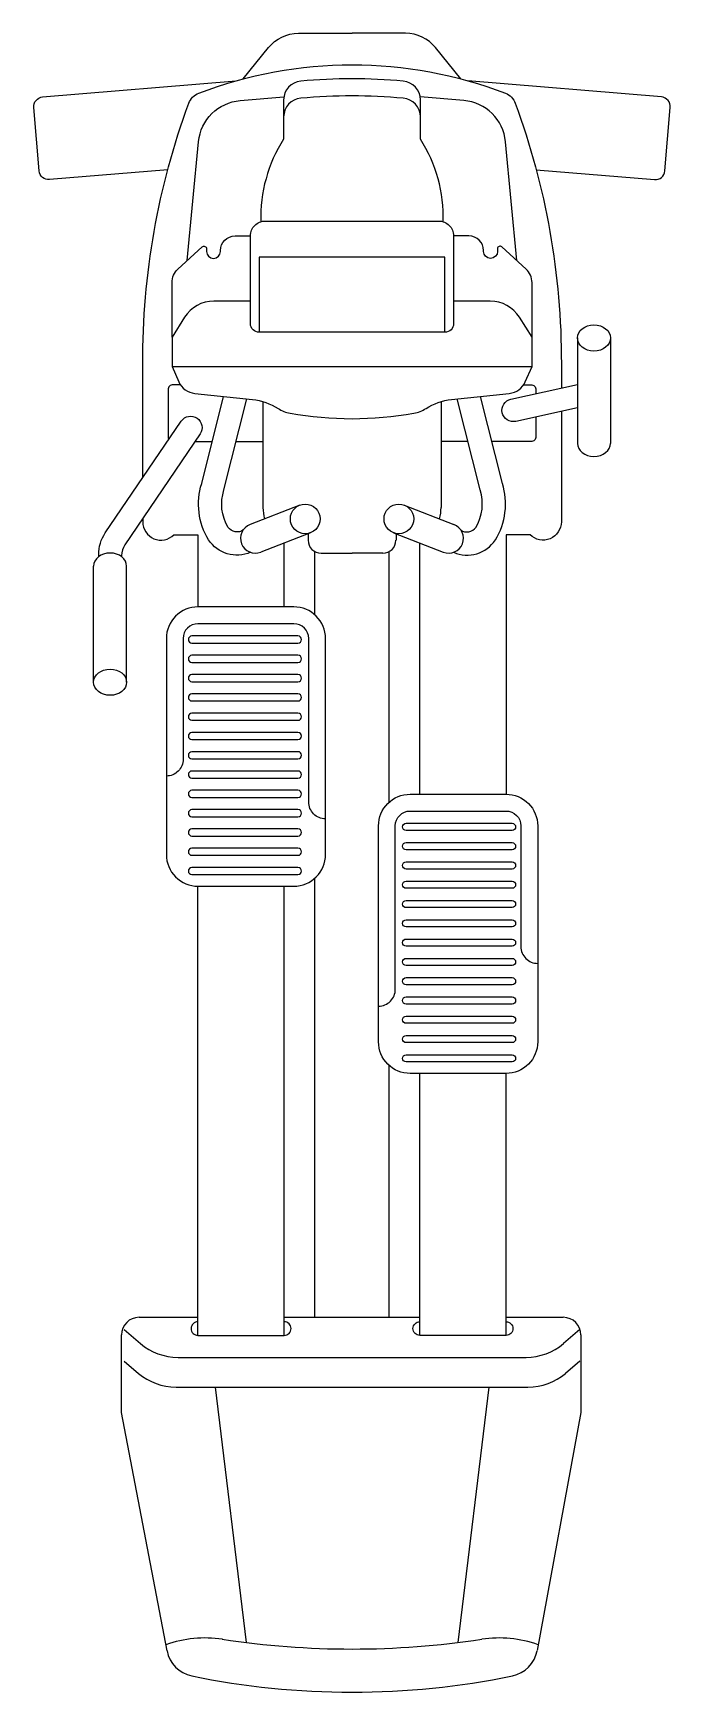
# Model space of a CAD drawing. Header units: millimetres. Extents: x 29224 to 62779, y 35576 to 54938.
# Drawn here: x 57531 to 58274, y 35674 to 37615 of the extents above; entities that cross this region are included whole.
import ezdxf

# ---------------------------------------------------------------- set-up
doc = ezdxf.new("R2010")
doc.units = ezdxf.units.MM

# ---------------------------------------------------------------- blocks, each defined once
blk = doc.blocks.new('A$C67212381')
for p, q in [((355.4, 672.5), (478.3, 672.5)), ((355.4, 633.9), (478.3, 633.9)), ((1511.9, 636.9), (1528.2, 617.8)), ((1518.2, 637.9), (1608.9, 637.9)), ((1548.7, 636.9), (1563.1, 620.1)), ((1608.9, 637.9), (1886.5, 586.9)), ((1497.7, 550.7), (1497.7, 617.4)), ((1544.4, 168.2), (1544.4, 574)), ((1579.2, 166), (1579.2, 576.3)), ((1518.8, 550.7), (1213.3, 550.7)), ((1579.2, 530.6), (1877.1, 494.4)), ((550.5, 431.9), (573, 490)), ((429.6, 474.9), (553.2, 474.9)), ((582.6, 419.4), (605.2, 477.4)), ((887.6, 450.2), (594.6, 450.2)), ((1518.8, 450.2), (1213.3, 450.2)), ((1497.7, 292), (1497.7, 450.2)), ((583.8, 422.4), (591.2, 422.4)), ((897, 414.3), (604.6, 414.3)), ((1497.7, 414.3), (1203.9, 414.3)), ((606.4, 407.1), (606.4, 371.1)), ((606.4, 335.1), (606.4, 371.1)), ((582.6, 322.8), (605.2, 264.8)), ((583.8, 319.8), (591.2, 319.8)), ((678.5, 327.9), (604.6, 327.9)), ((1497.7, 327.9), (985.4, 327.9)), ((550.5, 310.3), (573, 252.2)), ((669.1, 292), (594.6, 292)), ((1518.8, 292), (994.8, 292)), ((429.6, 267.3), (553.2, 267.3)), ((1579.2, 211.6), (1877.1, 247.8)), ((1518.8, 191.5), (994.8, 191.5)), ((1497.7, 122.9), (1497.7, 191.5)), ((1886.8, 155.5), (1608.9, 102.4)), ((1511.9, 105.3), (1528.2, 124.4)), ((1548.7, 105.3), (1563.1, 122.1)), ((756.9, 108.3), (621.5, 108.3)), ((1608.9, 102.4), (1518.2, 102.4)), ((756.9, 69.7), (621.5, 69.7))]:
    blk.add_line(p, q)
for points in [[(159.2, 585.9), (170.7, 723.9, 0.414214), (160.5, 736), (86.5, 742.2, 0.414214), (74.3, 731.9), (55.4, 506.1)], [(436.8, 633.9), (452.7, 562.2, -1), (426.7, 556.4), (409.5, 633.9)], [(518.6, 127), (385.5, 127, -0.088653), (81.7, 180.7, -0.216469), (69.9, 192.4, -0.185128), (69.9, 549.9, -0.216469), (81.7, 561.5, -0.088653), (385.5, 615.2), (413.7, 615.2)], [(440.9, 615.2), (569.8, 615.2, -0.66871), (584.9, 578.7), (584.9, 550.7), (887.6, 550.7)], [(409.9, 571.2), (409.9, 579.8, -0.414214), (415.7, 585.6), (420.2, 585.6)], [(447.5, 585.6), (470.5, 585.6, -0.414214), (476.2, 579.8), (476.2, 534)], [(1134.8, 402), (1134.8, 402, 0.414214), (1115.1, 421.6), (924.4, 421.6, -0.414214), (907.2, 438.9), (907.2, 550.7, -0.414214), (924.4, 568), (1065.3, 568, 0.414214), (1084.9, 587.6), (1084.9, 587.6)], [(265.2, 563.4), (126.5, 550.1, 0.362519), (78.5, 501.5), (74.1, 450.5)], [(354.3, 581), (290.8, 581, 0.210212), (275.1, 574.1), (249.1, 545.7, 0.652603), (251.2, 540.8), (254.4, 540.8, -1), (254.4, 524.5), (253.4, 524.5, 0.414214), (236.4, 507.5), (236.4, 489.5)], [(312.5, 252.7), (312.5, 209.9, 0.256846), (331.3, 175.7), (354.3, 161.2), (388.5, 161.2), (388.5, 581), (354.3, 581), (331.3, 566.5, 0.256846), (312.5, 532.3), (312.5, 489.5)], [(388.5, 161.2), (406.5, 169.1, 0.268917), (420.1, 187.7), (427.2, 255.2, -0.117752), (437.6, 284.8, 0.100002), (443.2, 299, 0.087783), (443.2, 443.2, 0.100002), (437.6, 457.4, -0.117752), (427.2, 487), (420.1, 554.5, 0.268917), (406.5, 573.1), (388.5, 581)], [(605.4, 489.4, 0.366815), (590.9, 538.3, 0.217181), (525.2, 546.4), (423.6, 520.8)], [(1502.9, 550.7, -0.414214), (1510.8, 558.7), (1510.8, 558.7, -0.414214), (1518.8, 550.7), (1518.8, 450.2, -0.414214), (1510.8, 442.2), (1510.8, 442.2, -0.414214), (1502.9, 450.2)], [(579.3, 497.9, 0.425105), (576.3, 515.5, 0.218429), (532.7, 520.4), (426.5, 493.6)], [(53.2, 498.1), (16.7, 468.5, 0.226183), (0, 433.5), (0, 371.1)], [(219.8, 477.5, 0.150352), (123.4, 450.8), (97.6, 450.8, 0.387627), (75.8, 430.8, 0.045841), (75.8, 311.4, 0.387627), (97.6, 291.4), (123.4, 291.4, 0.150352), (219.8, 264.7)], [(97.6, 450.8), (77.7, 450.8, 0.387627), (55.8, 430.8, 0.045841), (55.8, 311.4, 0.387627), (77.7, 291.4), (97.6, 291.4)], [(53.2, 244.1), (16.7, 273.7, -0.226183), (0, 308.7), (0, 371.1)], [(916.3, 340.2), (916.3, 340.2, -0.414214), (896.6, 320.6), (705.9, 320.6, 0.414214), (688.7, 303.3), (688.7, 191.5, 0.414214), (705.9, 174.2), (846.8, 174.2, -0.414214), (866.4, 154.6), (866.4, 154.6)], [(265.2, 178.8), (126.5, 192.1, -0.362519), (78.5, 240.7), (74.1, 291.7)], [(1502.9, 191.5, 0.414214), (1510.8, 183.5), (1510.8, 183.5, 0.414214), (1518.8, 191.5), (1518.8, 292, 0.414214), (1510.8, 300), (1510.8, 300, 0.414214), (1502.9, 292)], [(354.3, 161.2), (290.8, 161.2, -0.210212), (275.1, 168.1), (249.1, 196.5, -0.652603), (251.2, 201.4), (254.4, 201.4, 1), (254.4, 217.7), (253.4, 217.7, -0.414214), (236.4, 234.7), (236.4, 252.7)], [(605.4, 252.8, -0.366815), (590.9, 203.9, -0.217181), (525.2, 195.8), (423.6, 221.4)], [(159.2, 156.3), (170.7, 18.3, -0.414214), (160.5, 6.2), (86.5, 0, -0.414214), (74.3, 10.3), (55.4, 236.1)], [(579.3, 244.3, -0.425105), (576.3, 226.7, -0.218429), (532.7, 221.8), (426.5, 248.6)], [(610.4, 75.7), (608.1, 75.7, -0.150173), (582.8, 83.4), (452.4, 171.9, -1), (467.4, 193.9), (596.7, 106.2, 0.150173), (609.3, 102.3), (610.4, 102.3)], [(566, 127), (569.8, 127, 0.66871), (584.9, 163.5), (584.9, 191.5), (669.1, 191.5)], [(409.9, 171), (409.9, 162.4, 0.414214), (415.7, 156.6), (470.5, 156.6, 0.144966), (473.6, 157.6, 0.144966)]]:
    blk.add_lwpolyline(points, format="xyb")
for points in [[(924.4, 587.6), (1176.4, 587.6, -0.414214), (1213.3, 550.7), (1213.3, 438.9, -0.414214), (1176.4, 402), (924.4, 402, -0.414214), (887.6, 438.9), (887.6, 550.7, -0.414214)], [(925.7, 561.9), (925.7, 561.9, -0.414214), (929.8, 557.8), (929.8, 434.1, -0.414214), (925.7, 429.9), (925.7, 429.9, -0.414214), (921.5, 434.1), (921.5, 557.8, -0.414214)], [(948.2, 561.9), (948.2, 561.9, -0.414214), (952.3, 557.8), (952.3, 434.1, -0.414214), (948.2, 429.9), (948.2, 429.9, -0.414214), (944, 434.1), (944, 557.8, -0.414214)], [(970.7, 561.9), (970.7, 561.9, -0.414214), (974.8, 557.8), (974.8, 434.1, -0.414214), (970.7, 429.9), (970.7, 429.9, -0.414214), (966.5, 434.1), (966.5, 557.8, -0.414214)], [(993.2, 561.9), (993.2, 561.9, -0.414214), (997.3, 557.8), (997.3, 434.1, -0.414214), (993.2, 429.9), (993.2, 429.9, -0.414214), (989, 434.1), (989, 557.8, -0.414214)], [(1015.7, 561.9), (1015.7, 561.9, -0.414214), (1019.8, 557.8), (1019.8, 434.1, -0.414214), (1015.7, 429.9), (1015.7, 429.9, -0.414214), (1011.5, 434.1), (1011.5, 557.8, -0.414214)], [(1038.2, 561.9), (1038.2, 561.9, -0.414214), (1042.3, 557.8), (1042.3, 434.1, -0.414214), (1038.2, 429.9), (1038.2, 429.9, -0.414214), (1034, 434.1), (1034, 557.8, -0.414214)], [(1060.7, 561.9), (1060.7, 561.9, -0.414214), (1064.8, 557.8), (1064.8, 434.1, -0.414214), (1060.7, 429.9), (1060.7, 429.9, -0.414214), (1056.5, 434.1), (1056.5, 557.8, -0.414214)], [(1083.2, 561.9), (1083.2, 561.9, -0.414214), (1087.3, 557.8), (1087.3, 434.1, -0.414214), (1083.2, 429.9), (1083.2, 429.9, -0.414214), (1079, 434.1), (1079, 557.8, -0.414214)], [(1105.7, 561.9), (1105.7, 561.9, -0.414214), (1109.8, 557.8), (1109.8, 434.1, -0.414214), (1105.7, 429.9), (1105.7, 429.9, -0.414214), (1101.5, 434.1), (1101.5, 557.8, -0.414214)], [(1128.2, 561.9), (1128.2, 561.9, -0.414214), (1132.3, 557.8), (1132.3, 434.1, -0.414214), (1128.2, 429.9), (1128.2, 429.9, -0.414214), (1124, 434.1), (1124, 557.8, -0.414214)], [(1150.7, 561.9), (1150.7, 561.9, -0.414214), (1154.8, 557.8), (1154.8, 434.1, -0.414214), (1150.7, 429.9), (1150.7, 429.9, -0.414214), (1146.5, 434.1), (1146.5, 557.8, -0.414214)], [(1173.2, 561.9), (1173.2, 561.9, -0.414214), (1177.3, 557.8), (1177.3, 434.1, -0.414214), (1173.2, 429.9), (1173.2, 429.9, -0.414214), (1169, 434.1), (1169, 557.8, -0.414214)], [(1195.7, 561.9), (1195.7, 561.9, -0.414214), (1199.8, 557.8), (1199.8, 434.1, -0.414214), (1195.7, 429.9), (1195.7, 429.9, -0.414214), (1191.5, 434.1), (1191.5, 557.8, -0.414214)], [(236.3, 489.5), (338.7, 489.5, -0.414214), (348.8, 479.4), (348.8, 262.8, -0.414214), (338.7, 252.7), (236.3, 252.7, -0.414214), (219, 270), (219, 472.2, -0.414214)], [(705.9, 154.6), (957.9, 154.6, 0.414214), (994.8, 191.5), (994.8, 303.3, 0.414214), (957.9, 340.2), (705.9, 340.2, 0.414214), (669.1, 303.3), (669.1, 191.5, 0.414214)], [(707.2, 180.3), (707.2, 180.3, 0.414214), (711.3, 184.4), (711.3, 308.1, 0.414214), (707.2, 312.3), (707.2, 312.3, 0.414214), (703, 308.1), (703, 184.4, 0.414214)], [(729.7, 180.3), (729.7, 180.3, 0.414214), (733.8, 184.4), (733.8, 308.1, 0.414214), (729.7, 312.3), (729.7, 312.3, 0.414214), (725.5, 308.1), (725.5, 184.4, 0.414214)], [(752.2, 180.3), (752.2, 180.3, 0.414214), (756.3, 184.4), (756.3, 308.1, 0.414214), (752.2, 312.3), (752.2, 312.3, 0.414214), (748, 308.1), (748, 184.4, 0.414214)], [(774.7, 180.3), (774.7, 180.3, 0.414214), (778.8, 184.4), (778.8, 308.1, 0.414214), (774.7, 312.3), (774.7, 312.3, 0.414214), (770.5, 308.1), (770.5, 184.4, 0.414214)], [(797.2, 180.3), (797.2, 180.3, 0.414214), (801.3, 184.4), (801.3, 308.1, 0.414214), (797.2, 312.3), (797.2, 312.3, 0.414214), (793, 308.1), (793, 184.4, 0.414214)], [(819.7, 180.3), (819.7, 180.3, 0.414214), (823.8, 184.4), (823.8, 308.1, 0.414214), (819.7, 312.3), (819.7, 312.3, 0.414214), (815.5, 308.1), (815.5, 184.4, 0.414214)], [(842.2, 180.3), (842.2, 180.3, 0.414214), (846.3, 184.4), (846.3, 308.1, 0.414214), (842.2, 312.3), (842.2, 312.3, 0.414214), (838, 308.1), (838, 184.4, 0.414214)], [(864.7, 180.3), (864.7, 180.3, 0.414214), (868.8, 184.4), (868.8, 308.1, 0.414214), (864.7, 312.3), (864.7, 312.3, 0.414214), (860.5, 308.1), (860.5, 184.4, 0.414214)], [(887.2, 180.3), (887.2, 180.3, 0.414214), (891.3, 184.4), (891.3, 308.1, 0.414214), (887.2, 312.3), (887.2, 312.3, 0.414214), (883, 308.1), (883, 184.4, 0.414214)], [(909.7, 180.3), (909.7, 180.3, 0.414214), (913.8, 184.4), (913.8, 308.1, 0.414214), (909.7, 312.3), (909.7, 312.3, 0.414214), (905.5, 308.1), (905.5, 184.4, 0.414214)], [(932.2, 180.3), (932.2, 180.3, 0.414214), (936.3, 184.4), (936.3, 308.1, 0.414214), (932.2, 312.3), (932.2, 312.3, 0.414214), (928, 308.1), (928, 184.4, 0.414214)], [(954.7, 180.3), (954.7, 180.3, 0.414214), (958.8, 184.4), (958.8, 308.1, 0.414214), (954.7, 312.3), (954.7, 312.3, 0.414214), (950.5, 308.1), (950.5, 184.4, 0.414214)], [(977.2, 180.3), (977.2, 180.3, 0.414214), (981.3, 184.4), (981.3, 308.1, 0.414214), (977.2, 312.3), (977.2, 312.3, 0.414214), (973, 308.1), (973, 184.4, 0.414214)]]:
    blk.add_lwpolyline(points, format="xyb", close=True)
for points in [[(476.2, 506.2), (476.2, 474.9)], [(348.8, 479.4), (261, 479.4), (261, 262.8), (348.8, 262.8)], [(476.2, 236), (476.2, 267.3)], [(476.2, 188), (476.2, 208.2)]]:
    blk.add_lwpolyline(points)
for centre in [(566.5, 425.7), (566.5, 316.5)]:
    blk.add_circle(centre, 17.3)
for centre, radius, start, end in [((1518.2, 617.4), 20.5, 90, 180), ((1476.9, 574), 67.5, 0, 40.4711), ((1511.7, 576.3), 67.5, 0, 40.4711), ((2006.4, 542.5), 134.7, 160.1819, 188.581), ((1879.9, 550.7), 36.8, 11.6644, 79.5871), ((1009.9, 371.1), 925.1, 348.3398, 11.6644), ((870.9, 371.1), 1013.7, 351.419, 8.581), ((589.1, 483.7), 17.3, 338.7299, 158.7299), ((553.2, 421.8), 53.1, 75.5071, 90), ((591.2, 407.1), 15.2, 0, 90), ((591.2, 335.1), 15.2, 270, 0), ((553.2, 320.4), 53.1, 270, 284.4929), ((589.1, 258.5), 17.3, 201.2701, 21.2701), ((2006.4, 199.8), 134.7, 171.419, 199.8133), ((1879.9, 191.6), 36.8, 280.8146, 348.3398), ((1476.9, 168.2), 67.5, 319.5289, 0), ((1511.7, 166), 67.5, 319.5289, 0), ((1518.2, 122.9), 20.5, 180, 270)]:
    blk.add_arc(centre, radius, start, end)
for centre, major_axis in [((355.4, 653.2), (0, 19.3)), ((756.9, 89), (0, -19.3))]:
    blk.add_ellipse(centre, major_axis=major_axis, ratio=0.790746)
for centre, major_axis in [((478.3, 653.2), (0, 19.3)), ((621.5, 89), (0, -19.3))]:
    blk.add_ellipse(centre, major_axis=major_axis, ratio=0.790746, start_param=3.141593, end_param=6.283185)

msp = doc.modelspace()

# ---------------------------------------------------------------- block references
at = {"rotation": 270}
msp.add_blockref('A$C67212381', (57531.4, 37615), dxfattribs=at)

doc.saveas('drawing.dxf')
